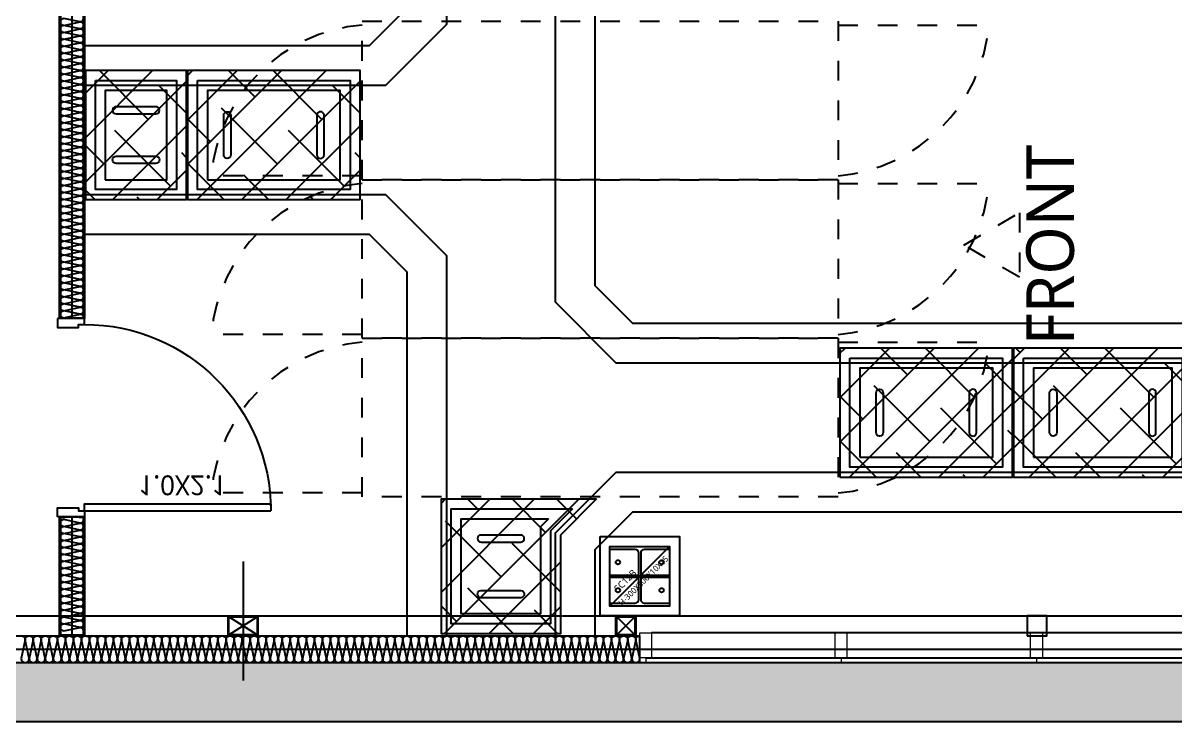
# Model space of a CAD drawing. Header units: millimetres. Extents: x 9 to 147, y 4 to 115.
# Drawn here: x 62.39 to 68.2, y 42.17 to 45.69 of the extents above; entities that cross this region are included whole.
import ezdxf
from ezdxf.enums import TextEntityAlignment as Align

# ---------------------------------------------------------------- set-up
doc = ezdxf.new("R2010")
doc.units = ezdxf.units.MM
doc.header["$LTSCALE"] = 200
doc.linetypes.add('XR-PLAN$0$CEN-GAUN', pattern=[32.2, 30, -1, 0.2, -1])
doc.linetypes.add('XR-PLAN$0$HIDDEN', pattern=[0.375, 0.25, -0.125])
doc.layers.get('DEFPOINTS').update_dxf_attribs({"color": 137})
doc.layers.add('AREA', color=30, linetype='Continuous', plot=False)
for name, color, linetype in [('XR-PLAN$0$09GIRDER', 252, 'Continuous'), ('XR-PLAN$0$AA-WAXM-FRAM', 252, 'Continuous'), ('XR-PLAN$0$CEN', 252, 'XR-PLAN$0$CEN-GAUN'), ('XR-PLAN$0$DOOR', 252, 'Continuous'), ('XR-PLAN$0$DOOR-OPEN', 252, 'Continuous'), ('XR-PLAN$0$ELE-4', 252, 'Continuous'), ('XR-PLAN$0$ELE-5', 252, 'Continuous'), ('XR-PLAN$0$ELE-6', 252, 'Continuous'), ('XR-PLAN$0$ELE-7', 252, 'Continuous'), ('XR-PLAN$0$ELE-8', 252, 'Continuous'), ('XR-PLAN$0$ETC-8', 252, 'Continuous'), ('XR-PLAN$0$HAT', 252, 'Continuous'), ('XR-PLAN$0$HAT-BRICK', 252, 'Continuous'), ('XR-PLAN$0$HAT-INS', 252, 'Continuous'), ('XR-PLAN$0$Panel', 252, 'Continuous'), ('XR-PLAN$0$STEEL BASE', 252, 'Continuous'), ('XR-PLAN$0$WIN-ELE', 252, 'Continuous'), ('XR-PLAN$0$WIN-GLASS', 252, 'Continuous'), ('XR-PLAN$0$메탈판넬-2', 252, 'Continuous'), ('XR-PLAN$0$방화', 252, 'Continuous'), ('XR-PLAN$0$수배전반', 252, 'XR-PLAN$0$HIDDEN'), ('XR-PLAN$0$장비', 252, 'XR-PLAN$0$HIDDEN')]:
    doc.layers.add(name, color=color, linetype=linetype)
doc.layers.add('XR-PLAN$0$WIN', color=252, linetype='Continuous', lineweight=0)
doc.styles.add('XR-PLAN$0$GHS', font='MALGUN_0.TTF')
doc.styles.add('XR-PLAN$0$스타일1', font='MALGUN_0.TTF')

# ---------------------------------------------------------------- blocks, each defined once
blk = doc.blocks.new('XR-PLAN$0$전기트렌치')
at = {"layer": 'XR-PLAN$0$HAT'}
h = blk.add_hatch(dxfattribs=at)
h.set_pattern_fill('ANSI38', color=256, scale=50)
h.set_pattern_definition([(45, (-47996.18, -61773.58), (-112.2532, 112.2532), []), (135, (-47996.18, -61773.58), (-336.7596, 112.2532), [396.875, -238.125])])
h.paths.add_polyline_path([(-8034.7, -9725), (-8544.7, -9725), (-8544.7, -10375), (-8034.7, -10375)])
h = blk.add_hatch(dxfattribs=at)
h.set_pattern_fill('ANSI38', color=256, scale=50)
h.set_pattern_definition([(45, (-47121.18, -61773.58), (-112.2532, 112.2532), []), (135, (-47121.18, -61773.58), (-336.7596, 112.2532), [396.875, -238.125])])
h.paths.add_polyline_path([(-7159.7, -9725), (-8029.7, -9725), (-8029.7, -10375), (-7159.7, -10375)])
h = blk.add_hatch(dxfattribs=at)
h.set_pattern_fill('ANSI38', color=256, scale=50)
h.set_pattern_definition([(45, (-43831.72, -63173.58), (-112.2532, 112.2532), []), (135, (-43831.72, -63173.58), (-336.7596, 112.2532), [396.875, -238.125])])
h.paths.add_polyline_path([(-3870.3, -11125), (-4740.3, -11125), (-4740.3, -11775), (-3870.3, -11775)])
h = blk.add_hatch(dxfattribs=at)
h.set_pattern_fill('ANSI38', color=256, scale=50)
h.set_pattern_definition([(45, (-42926.72, -63173.58), (-112.2532, 112.2532), []), (135, (-42926.72, -63173.58), (-336.7596, 112.2532), [396.875, -238.125])])
h.paths.add_polyline_path([(-2965.3, -11125), (-3865.3, -11125), (-3865.3, -11775), (-2965.3, -11775)])
h = blk.add_hatch(dxfattribs=at)
h.set_pattern_fill('ANSI38', color=256, scale=50)
h.set_pattern_definition([(45, (-71250, -46457.04), (-112.2532, 112.2532), []), (135, (-71250, -46457.04), (-336.7596, 112.2532), [396.875, -238.125])])
h.paths.add_polyline_path([(-6150, -12067.2), (-5967.8, -11885), (-6750, -11885), (-6750, -12565), (-6150, -12565)])
at = {"layer": 'XR-PLAN$0$ELE-5'}
for points in [[(-8544.7, -10375), (-8034.7, -10375), (-8034.7, -9725), (-8544.7, -9725)], [(-8029.7, -10375), (-7159.7, -10375), (-7159.7, -9725), (-8029.7, -9725)], [(-4740.3, -11775), (-3870.3, -11775), (-3870.3, -11125), (-4740.3, -11125)], [(-3865.3, -11775), (-2965.3, -11775), (-2965.3, -11125), (-3865.3, -11125)], [(-5967.8, -11885), (-6150, -12067.2), (-6150, -12565), (-6750, -12565), (-6750, -11885)]]:
    blk.add_lwpolyline(points, close=True, dxfattribs=at)
at = {"layer": 'XR-PLAN$0$ELE-6', "ltscale": 0.5}
for points in [[(-8494.7, -9775), (-8084.7, -9775), (-8084.7, -10325), (-8494.7, -10325)], [(-7979.7, -9775), (-7209.7, -9775), (-7209.7, -10325), (-7979.7, -10325)], [(-8444.7, -10275), (-8134.7, -10275), (-8134.7, -9825), (-8444.7, -9825)], [(-7929.7, -10275), (-7259.7, -10275), (-7259.7, -9825), (-7929.7, -9825)], [(-4690.3, -11175), (-3920.3, -11175), (-3920.3, -11725), (-4690.3, -11725)], [(-3815.3, -11175), (-3015.3, -11175), (-3015.3, -11725), (-3815.3, -11725)], [(-4640.3, -11675), (-3970.3, -11675), (-3970.3, -11225), (-4640.3, -11225)], [(-3765.3, -11675), (-3065.3, -11675), (-3065.3, -11225), (-3765.3, -11225)], [(-6088.5, -11935), (-6200, -12046.5), (-6200, -12515), (-6700, -12515), (-6700, -11935)], [(-6209.2, -11985), (-6250, -12025.8), (-6250, -12465), (-6650, -12465), (-6650, -11985)]]:
    blk.add_lwpolyline(points, close=True, dxfattribs=at)
at = {"layer": 'XR-PLAN$0$ELE-6'}
for points in [[(-8189.7, -9907), (-8389.7, -9907, 1), (-8389.7, -9943), (-8189.7, -9943, 1)], [(-7847.7, -10150), (-7847.7, -9950, -1), (-7811.7, -9950), (-7811.7, -10150, -1)], [(-7341.7, -10150), (-7341.7, -9950, 1), (-7377.7, -9950), (-7377.7, -10150, 1)], [(-8189.7, -10193), (-8389.7, -10193, -1), (-8389.7, -10157), (-8189.7, -10157, -1)], [(-4558.3, -11550), (-4558.3, -11350, -1), (-4522.3, -11350), (-4522.3, -11550, -1)], [(-4052.3, -11550), (-4052.3, -11350, 1), (-4088.3, -11350), (-4088.3, -11550, 1)], [(-3683.3, -11550), (-3683.3, -11350, -1), (-3647.3, -11350), (-3647.3, -11550, -1)], [(-3147.3, -11550), (-3147.3, -11350, 1), (-3183.3, -11350), (-3183.3, -11550, 1)], [(-6350, -12067), (-6550, -12067, 1), (-6550, -12103), (-6350, -12103, 1)], [(-6350, -12383), (-6550, -12383, -1), (-6550, -12347), (-6350, -12347, -1)]]:
    blk.add_lwpolyline(points, format="xyb", close=True, dxfattribs=at)
at = {"layer": 'XR-PLAN$0$ELE-7'}
for points in [[(-200, -200), (-6725, -200), (-6725, -9493.2), (-7031.8, -9800), (-8550, -9800), (-8550, -10350), (-7031.8, -10350), (-6725, -10656.8), (-6725, -12575), (-6175, -12575), (-6175, -12056.8), (-5868.2, -11750), (-200, -11750), (-200, -9956.8), (106.8, -9650), (1250, -9650), (1250, -9100), (106.8, -9100), (-200, -8793.2)], [(-1056.8, -750), (-750, -1056.8), (-750, -10893.2), (-1056.8, -11200), (-5868.2, -11200), (-6175, -10893.2), (-6175, -1056.8), (-5868.2, -750)]]:
    blk.add_lwpolyline(points, close=True, dxfattribs=at)
at = {"layer": 'XR-PLAN$0$ETC-8'}
for points in [[(0, 0), (-6925, 0), (-6925, -9410.3), (-7114.7, -9600), (-8550, -9600), (-8550, -10550), (-7114.7, -10550), (-6925, -10739.7), (-6925, -12575), (-5975, -12575), (-5975, -12139.7), (-5785.3, -11950), (0, -11950), (0, -10039.7), (189.7, -9850), (1250, -9850), (1250, -8900), (189.7, -8900), (0, -8710.3)], [(-1139.7, -950), (-950, -1139.7), (-950, -10810.3), (-1139.7, -11000), (-5785.3, -11000), (-5975, -10810.3), (-5975, -1139.7), (-5785.3, -950)]]:
    blk.add_lwpolyline(points, close=True, dxfattribs=at)
blk = doc.blocks.new('*U84')
at = {"layer": 'XR-PLAN$0$HAT-INS'}
for points in [[(-37937, 0, -0.414214), (-37952, 15), (-37937, 85, 1), (-37967, 85), (-37952, 15, -0.414214), (-37967, 0, 0.414214)], [(-37907, 0, -0.414214), (-37922, 15), (-37907, 85, 1), (-37937, 85), (-37922, 15, -0.414214), (-37937, 0, 0.414214)], [(-37877, 0, -0.414214), (-37892, 15), (-37877, 85, 1), (-37907, 85), (-37892, 15, -0.414214), (-37907, 0, 0.414214)], [(-37847, 0, -0.414214), (-37862, 15), (-37847, 85, 1), (-37877, 85), (-37862, 15, -0.414214), (-37877, 0, 0.414214)], [(-37817, 0, -0.414214), (-37832, 15), (-37817, 85, 1), (-37847, 85), (-37832, 15, -0.414214), (-37847, 0, 0.414214)], [(-37787, 0, -0.414214), (-37802, 15), (-37787, 85, 1), (-37817, 85), (-37802, 15, -0.414214), (-37817, 0, 0.414214)], [(-37757, 0, -0.414214), (-37772, 15), (-37757, 85, 1), (-37787, 85), (-37772, 15, -0.414214), (-37787, 0, 0.414214)], [(-37727, 0, -0.414214), (-37742, 15), (-37727, 85, 1), (-37757, 85), (-37742, 15, -0.414214), (-37757, 0, 0.414214)], [(-37697, 0, -0.414214), (-37712, 15), (-37697, 85, 1), (-37727, 85), (-37712, 15, -0.414214), (-37727, 0, 0.414214)], [(-37667, 0, -0.414214), (-37682, 15), (-37667, 85, 1), (-37697, 85), (-37682, 15, -0.414214), (-37697, 0, 0.414214)], [(-37637, 0, -0.414214), (-37652, 15), (-37637, 85, 1), (-37667, 85), (-37652, 15, -0.414214), (-37667, 0, 0.414214)], [(-37607, 0, -0.414214), (-37622, 15), (-37607, 85, 1), (-37637, 85), (-37622, 15, -0.414214), (-37637, 0, 0.414214)], [(-37577, 0, -0.414214), (-37592, 15), (-37577, 85, 1), (-37607, 85), (-37592, 15, -0.414214), (-37607, 0, 0.414214)], [(-37547, 0, -0.414214), (-37562, 15), (-37547, 85, 1), (-37577, 85), (-37562, 15, -0.414214), (-37577, 0, 0.414214)], [(-37517, 0, -0.414214), (-37532, 15), (-37517, 85, 1), (-37547, 85), (-37532, 15, -0.414214), (-37547, 0, 0.414214)], [(-37487, 0, -0.414214), (-37502, 15), (-37487, 85, 1), (-37517, 85), (-37502, 15, -0.414214), (-37517, 0, 0.414214)], [(-37457, 0, -0.414214), (-37472, 15), (-37457, 85, 1), (-37487, 85), (-37472, 15, -0.414214), (-37487, 0, 0.414214)], [(-37427, 0, -0.414214), (-37442, 15), (-37427, 85, 1), (-37457, 85), (-37442, 15, -0.414214), (-37457, 0, 0.414214)], [(-37397, 0, -0.414214), (-37412, 15), (-37397, 85, 1), (-37427, 85), (-37412, 15, -0.414214), (-37427, 0, 0.414214)], [(-37367, 0, -0.414214), (-37382, 15), (-37367, 85, 1), (-37397, 85), (-37382, 15, -0.414214), (-37397, 0, 0.414214)], [(-37337, 0, -0.414214), (-37352, 15), (-37337, 85, 1), (-37367, 85), (-37352, 15, -0.414214), (-37367, 0, 0.414214)], [(-37307, 0, -0.414214), (-37322, 15), (-37307, 85, 1), (-37337, 85), (-37322, 15, -0.414214), (-37337, 0, 0.414214)], [(-37277, 0, -0.414214), (-37292, 15), (-37277, 85, 1), (-37307, 85), (-37292, 15, -0.414214), (-37307, 0, 0.414214)], [(-37247, 0, -0.414214), (-37262, 15), (-37247, 85, 1), (-37277, 85), (-37262, 15, -0.414214), (-37277, 0, 0.414214)], [(-37217, 0, -0.414214), (-37232, 15), (-37217, 85, 1), (-37247, 85), (-37232, 15, -0.414214), (-37247, 0, 0.414214)], [(-37187, 0, -0.414214), (-37202, 15), (-37187, 85, 1), (-37217, 85), (-37202, 15, -0.414214), (-37217, 0, 0.414214)], [(-37157, 0, -0.414214), (-37172, 15), (-37157, 85, 1), (-37187, 85), (-37172, 15, -0.414214), (-37187, 0, 0.414214)], [(-37127, 0, -0.414214), (-37142, 15), (-37127, 85, 1), (-37157, 85), (-37142, 15, -0.414214), (-37157, 0, 0.414214)], [(-37097, 0, -0.414214), (-37112, 15), (-37097, 85, 1), (-37127, 85), (-37112, 15, -0.414214), (-37127, 0, 0.414214)], [(-37067, 0, -0.414214), (-37082, 15), (-37067, 85, 1), (-37097, 85), (-37082, 15, -0.414214), (-37097, 0, 0.414214)], [(-37037, 0, -0.414214), (-37052, 15), (-37037, 85, 1), (-37067, 85), (-37052, 15, -0.414214), (-37067, 0, 0.414214)], [(-37007, 0, -0.414214), (-37022, 15), (-37007, 85, 1), (-37037, 85), (-37022, 15, -0.414214), (-37037, 0, 0.414214)], [(-36977, 0, -0.414214), (-36992, 15), (-36977, 85, 1), (-37007, 85), (-36992, 15, -0.414214), (-37007, 0, 0.414214)], [(-36947, 0, -0.414214), (-36962, 15), (-36947, 85, 1), (-36977, 85), (-36962, 15, -0.414214), (-36977, 0, 0.414214)], [(-36917, 0, -0.414214), (-36932, 15), (-36917, 85, 1), (-36947, 85), (-36932, 15, -0.414214), (-36947, 0, 0.414214)], [(-36887, 0, -0.414214), (-36902, 15), (-36887, 85, 1), (-36917, 85), (-36902, 15, -0.414214), (-36917, 0, 0.414214)], [(-36857, 0, -0.414214), (-36872, 15), (-36857, 85, 1), (-36887, 85), (-36872, 15, -0.414214), (-36887, 0, 0.414214)], [(-36827, 0, -0.414214), (-36842, 15), (-36827, 85, 1), (-36857, 85), (-36842, 15, -0.414214), (-36857, 0, 0.414214)], [(-36797, 0, -0.414214), (-36812, 15), (-36797, 85, 1), (-36827, 85), (-36812, 15, -0.414214), (-36827, 0, 0.414214)], [(-36767, 0, -0.414214), (-36782, 15), (-36767, 85, 1), (-36797, 85), (-36782, 15, -0.414214), (-36797, 0, 0.414214)], [(-36737, 0, -0.414214), (-36752, 15), (-36737, 85, 1), (-36767, 85), (-36752, 15, -0.414214), (-36767, 0, 0.414214)], [(-36707, 0, -0.414214), (-36722, 15), (-36707, 85, 1), (-36737, 85), (-36722, 15, -0.414214), (-36737, 0, 0.414214)], [(-36677, 0, -0.414214), (-36692, 15), (-36677, 85, 1), (-36707, 85), (-36692, 15, -0.414214), (-36707, 0, 0.414214)], [(-36647, 0, -0.414214), (-36662, 15), (-36647, 85, 1), (-36677, 85), (-36662, 15, -0.414214), (-36677, 0, 0.414214)], [(-36617, 0, -0.414214), (-36632, 15), (-36617, 85, 1), (-36647, 85), (-36632, 15, -0.414214), (-36647, 0, 0.414214)], [(-36587, 0, -0.414214), (-36602, 15), (-36587, 85, 1), (-36617, 85), (-36602, 15, -0.414214), (-36617, 0, 0.414214)], [(-36557, 0, -0.414214), (-36572, 15), (-36557, 85, 1), (-36587, 85), (-36572, 15, -0.414214), (-36587, 0, 0.414214)], [(-36527, 0, -0.414214), (-36542, 15), (-36527, 85, 1), (-36557, 85), (-36542, 15, -0.414214), (-36557, 0, 0.414214)], [(-36497, 0, -0.414214), (-36512, 15), (-36497, 85, 1), (-36527, 85), (-36512, 15, -0.414214), (-36527, 0, 0.414214)], [(-36467, 0, -0.414214), (-36482, 15), (-36467, 85, 1), (-36497, 85), (-36482, 15, -0.414214), (-36497, 0, 0.414214)], [(-36437, 0, -0.414214), (-36452, 15), (-36437, 85, 1), (-36467, 85), (-36452, 15, -0.414214), (-36467, 0, 0.414214)], [(-36407, 0, -0.414214), (-36422, 15), (-36407, 85, 1), (-36437, 85), (-36422, 15, -0.414214), (-36437, 0, 0.414214)], [(-36377, 0, -0.414214), (-36392, 15), (-36377, 85, 1), (-36407, 85), (-36392, 15, -0.414214), (-36407, 0, 0.414214)], [(-36347, 0, -0.414214), (-36362, 15), (-36347, 85, 1), (-36377, 85), (-36362, 15, -0.414214), (-36377, 0, 0.414214)], [(-36317, 0, -0.414214), (-36332, 15), (-36317, 85, 1), (-36347, 85), (-36332, 15, -0.414214), (-36347, 0, 0.414214)], [(-36287, 0, -0.414214), (-36302, 15), (-36287, 85, 1), (-36317, 85), (-36302, 15, -0.414214), (-36317, 0, 0.414214)], [(-36257, 0, -0.414214), (-36272, 15), (-36257, 85, 1), (-36287, 85), (-36272, 15, -0.414214), (-36287, 0, 0.414214)], [(-36227, 0, -0.414214), (-36242, 15), (-36227, 85, 1), (-36257, 85), (-36242, 15, -0.414214), (-36257, 0, 0.414214)], [(-36197, 0, -0.414214), (-36212, 15), (-36197, 85, 1), (-36227, 85), (-36212, 15, -0.414214), (-36227, 0, 0.414214)], [(-36167, 0, -0.414214), (-36182, 15), (-36167, 85, 1), (-36197, 85), (-36182, 15, -0.414214), (-36197, 0, 0.414214)], [(-36137, 0, -0.414214), (-36152, 15), (-36137, 85, 1), (-36167, 85), (-36152, 15, -0.414214), (-36167, 0, 0.414214)], [(-36107, 0, -0.414214), (-36122, 15), (-36107, 85, 1), (-36137, 85), (-36122, 15, -0.414214), (-36137, 0, 0.414214)], [(-36077, 0, -0.414214), (-36092, 15), (-36077, 85, 1), (-36107, 85), (-36092, 15, -0.414214), (-36107, 0, 0.414214)], [(-36047, 0, -0.414214), (-36062, 15), (-36047, 85, 1), (-36077, 85), (-36062, 15, -0.414214), (-36077, 0, 0.414214)], [(-36017, 0, -0.414214), (-36032, 15), (-36017, 85, 1), (-36047, 85), (-36032, 15, -0.414214), (-36047, 0, 0.414214)], [(-35987, 0, -0.414214), (-36002, 15), (-35987, 85, 1), (-36017, 85), (-36002, 15, -0.414214), (-36017, 0, 0.414214)], [(-35957, 0, -0.414214), (-35972, 15), (-35957, 85, 1), (-35987, 85), (-35972, 15, -0.414214), (-35987, 0, 0.414214)], [(-35927, 0, -0.414214), (-35942, 15), (-35927, 85, 1), (-35957, 85), (-35942, 15, -0.414214), (-35957, 0, 0.414214)], [(-35897, 0, -0.414214), (-35912, 15), (-35897, 85, 1), (-35927, 85), (-35912, 15, -0.414214), (-35927, 0, 0.414214)], [(-35867, 0, -0.414214), (-35882, 15), (-35867, 85, 1), (-35897, 85), (-35882, 15, -0.414214), (-35897, 0, 0.414214)], [(-35837, 0, -0.414214), (-35852, 15), (-35837, 85, 1), (-35867, 85), (-35852, 15, -0.414214), (-35867, 0, 0.414214)], [(-35807, 0, -0.414214), (-35822, 15), (-35807, 85, 1), (-35837, 85), (-35822, 15, -0.414214), (-35837, 0, 0.414214)], [(-35777, 0, -0.414214), (-35792, 15), (-35777, 85, 1), (-35807, 85), (-35792, 15, -0.414214), (-35807, 0, 0.414214)], [(-35747, 0, -0.414214), (-35762, 15), (-35747, 85, 1), (-35777, 85), (-35762, 15, -0.414214), (-35777, 0, 0.414214)], [(-35717, 0, -0.414214), (-35732, 15), (-35717, 85, 1), (-35747, 85), (-35732, 15, -0.414214), (-35747, 0, 0.414214)], [(-35687, 0, -0.414214), (-35702, 15), (-35687, 85, 1), (-35717, 85), (-35702, 15, -0.414214), (-35717, 0, 0.414214)], [(-35657, 0, -0.414214), (-35672, 15), (-35657, 85, 1), (-35687, 85), (-35672, 15, -0.414214), (-35687, 0, 0.414214)]]:
    blk.add_lwpolyline(points, format="xyb", dxfattribs=at)
blk = doc.blocks.new('*U119')
at = {"layer": 'XR-PLAN$0$HAT-INS'}
for points in [[(-8821.975315, 0, -0.4142135624), (-8836.975315, 15), (-8821.975315, 85, 1), (-8851.975315, 85), (-8836.975315, 15, -0.4142135624), (-8851.975315, 0, 0.4142135624)], [(-8791.975315, 0, -0.4142135624), (-8806.975315, 15), (-8791.975315, 85, 1), (-8821.975315, 85), (-8806.975315, 15, -0.4142135624), (-8821.975315, 0, 0.4142135624)], [(-8761.975315, 0, -0.4142135624), (-8776.975315, 15), (-8761.975315, 85, 1), (-8791.975315, 85), (-8776.975315, 15, -0.4142135624), (-8791.975315, 0, 0.4142135624)], [(-8731.975315, 0, -0.4142135624), (-8746.975315, 15), (-8731.975315, 85, 1), (-8761.975315, 85), (-8746.975315, 15, -0.4142135624), (-8761.975315, 0, 0.4142135624)], [(-8701.975315, 0, -0.4142135624), (-8716.975315, 15), (-8701.975315, 85, 1), (-8731.975315, 85), (-8716.975315, 15, -0.4142135624), (-8731.975315, 0, 0.4142135624)], [(-8671.975315, 0, -0.4142135624), (-8686.975315, 15), (-8671.975315, 85, 1), (-8701.975315, 85), (-8686.975315, 15, -0.4142135624), (-8701.975315, 0, 0.4142135624)], [(-8641.975315, 0, -0.4142135624), (-8656.975315, 15), (-8641.975315, 85, 1), (-8671.975315, 85), (-8656.975315, 15, -0.4142135624), (-8671.975315, 0, 0.4142135624)], [(-8611.975315, 0, -0.4142135624), (-8626.975315, 15), (-8611.975315, 85, 1), (-8641.975315, 85), (-8626.975315, 15, -0.4142135624), (-8641.975315, 0, 0.4142135624)], [(-8581.975315, 0, -0.4142135624), (-8596.975315, 15), (-8581.975315, 85, 1), (-8611.975315, 85), (-8596.975315, 15, -0.4142135624), (-8611.975315, 0, 0.4142135624)], [(-8551.975315, 0, -0.4142135624), (-8566.975315, 15), (-8551.975315, 85, 1), (-8581.975315, 85), (-8566.975315, 15, -0.4142135624), (-8581.975315, 0, 0.4142135624)], [(-8521.975315, 0, -0.4142135624), (-8536.975315, 15), (-8521.975315, 85, 1), (-8551.975315, 85), (-8536.975315, 15, -0.4142135624), (-8551.975315, 0, 0.4142135624)], [(-8491.975315, 0, -0.4142135624), (-8506.975315, 15), (-8491.975315, 85, 1), (-8521.975315, 85), (-8506.975315, 15, -0.4142135624), (-8521.975315, 0, 0.4142135624)], [(-8461.975315, 0, -0.4142135624), (-8476.975315, 15), (-8461.975315, 85, 1), (-8491.975315, 85), (-8476.975315, 15, -0.4142135624), (-8491.975315, 0, 0.4142135624)], [(-8431.975315, 0, -0.4142135624), (-8446.975315, 15), (-8431.975315, 85, 1), (-8461.975315, 85), (-8446.975315, 15, -0.4142135624), (-8461.975315, 0, 0.4142135624)], [(-8401.975315, 0, -0.4142135624), (-8416.975315, 15), (-8401.975315, 85, 1), (-8431.975315, 85), (-8416.975315, 15, -0.4142135624), (-8431.975315, 0, 0.4142135624)], [(-8371.975315, 0, -0.4142135624), (-8386.975315, 15), (-8371.975315, 85, 1), (-8401.975315, 85), (-8386.975315, 15, -0.4142135624), (-8401.975315, 0, 0.4142135624)], [(-8341.975315, 0, -0.4142135624), (-8356.975315, 15), (-8341.975315, 85, 1), (-8371.975315, 85), (-8356.975315, 15, -0.4142135624), (-8371.975315, 0, 0.4142135624)], [(-8311.975315, 0, -0.4142135624), (-8326.975315, 15), (-8311.975315, 85, 1), (-8341.975315, 85), (-8326.975315, 15, -0.4142135624), (-8341.975315, 0, 0.4142135624)], [(-8281.975315, 0, -0.4142135624), (-8296.975315, 15), (-8281.975315, 85, 1), (-8311.975315, 85), (-8296.975315, 15, -0.4142135624), (-8311.975315, 0, 0.4142135624)], [(-8251.975315, 0, -0.4142135624), (-8266.975315, 15), (-8251.975315, 85, 1), (-8281.975315, 85), (-8266.975315, 15, -0.4142135624), (-8281.975315, 0, 0.4142135624)], [(-8221.975315, 0, -0.4142135624), (-8236.975315, 15), (-8221.975315, 85, 1), (-8251.975315, 85), (-8236.975315, 15, -0.4142135624), (-8251.975315, 0, 0.4142135624)], [(-8191.975315, 0, -0.4142135624), (-8206.975315, 15), (-8191.975315, 85, 1), (-8221.975315, 85), (-8206.975315, 15, -0.4142135624), (-8221.975315, 0, 0.4142135624)], [(-8161.975315, 0, -0.4142135624), (-8176.975315, 15), (-8161.975315, 85, 1), (-8191.975315, 85), (-8176.975315, 15, -0.4142135624), (-8191.975315, 0, 0.4142135624)], [(-8131.975315, 0, -0.4142135624), (-8146.975315, 15), (-8131.975315, 85, 1), (-8161.975315, 85), (-8146.975315, 15, -0.4142135624), (-8161.975315, 0, 0.4142135624)], [(-8101.975315, 0, -0.4142135624), (-8116.975315, 15), (-8101.975315, 85, 1), (-8131.975315, 85), (-8116.975315, 15, -0.4142135624), (-8131.975315, 0, 0.4142135624)], [(-8071.975315, 0, -0.4142135624), (-8086.975315, 15), (-8071.975315, 85, 1), (-8101.975315, 85), (-8086.975315, 15, -0.4142135624), (-8101.975315, 0, 0.4142135624)], [(-8041.975315, 0, -0.4142135624), (-8056.975315, 15), (-8041.975315, 85, 1), (-8071.975315, 85), (-8056.975315, 15, -0.4142135624), (-8071.975315, 0, 0.4142135624)], [(-8011.975315, 0, -0.4142135624), (-8026.975315, 15), (-8011.975315, 85, 1), (-8041.975315, 85), (-8026.975315, 15, -0.4142135624), (-8041.975315, 0, 0.4142135624)], [(-7981.975315, 0, -0.4142135624), (-7996.975315, 15), (-7981.975315, 85, 1), (-8011.975315, 85), (-7996.975315, 15, -0.4142135624), (-8011.975315, 0, 0.4142135624)], [(-7951.975315, 0, -0.4142135624), (-7966.975315, 15), (-7951.975315, 85, 1), (-7981.975315, 85), (-7966.975315, 15, -0.4142135624), (-7981.975315, 0, 0.4142135624)], [(-7921.975315, 0, -0.4142135624), (-7936.975315, 15), (-7921.975315, 85, 1), (-7951.975315, 85), (-7936.975315, 15, -0.4142135624), (-7951.975315, 0, 0.4142135624)], [(-7891.975315, 0, -0.4142135624), (-7906.975315, 15), (-7891.975315, 85, 1), (-7921.975315, 85), (-7906.975315, 15, -0.4142135624), (-7921.975315, 0, 0.4142135624)], [(-7861.975315, 0, -0.4142135624), (-7876.975315, 15), (-7861.975315, 85, 1), (-7891.975315, 85), (-7876.975315, 15, -0.4142135624), (-7891.975315, 0, 0.4142135624)], [(-7831.975315, 0, -0.4142135624), (-7846.975315, 15), (-7831.975315, 85, 1), (-7861.975315, 85), (-7846.975315, 15, -0.4142135624), (-7861.975315, 0, 0.4142135624)], [(-7801.975315, 0, -0.4142135624), (-7816.975315, 15), (-7801.975315, 85, 1), (-7831.975315, 85), (-7816.975315, 15, -0.4142135624), (-7831.975315, 0, 0.4142135624)], [(-7771.975315, 0, -0.4142135624), (-7786.975315, 15), (-7771.975315, 85, 1), (-7801.975315, 85), (-7786.975315, 15, -0.4142135624), (-7801.975315, 0, 0.4142135624)], [(-7741.975315, 0, -0.4142135624), (-7756.975315, 15), (-7741.975315, 85, 1), (-7771.975315, 85), (-7756.975315, 15, -0.4142135624), (-7771.975315, 0, 0.4142135624)], [(-7711.975315, 0, -0.4142135624), (-7726.975315, 15), (-7711.975315, 85, 1), (-7741.975315, 85), (-7726.975315, 15, -0.4142135624), (-7741.975315, 0, 0.4142135624)], [(-7681.975315, 0, -0.4142135624), (-7696.975315, 15), (-7681.975315, 85, 1), (-7711.975315, 85), (-7696.975315, 15, -0.4142135624), (-7711.975315, 0, 0.4142135624)], [(-7651.975315, 0, -0.4142135624), (-7666.975315, 15), (-7651.975315, 85, 1), (-7681.975315, 85), (-7666.975315, 15, -0.4142135624), (-7681.975315, 0, 0.4142135624)], [(-7621.975315, 0, -0.4142135624), (-7636.975315, 15), (-7621.975315, 85, 1), (-7651.975315, 85), (-7636.975315, 15, -0.4142135624), (-7651.975315, 0, 0.4142135624)], [(-7591.975315, 0, -0.4142135624), (-7606.975315, 15), (-7591.975315, 85, 1), (-7621.975315, 85), (-7606.975315, 15, -0.4142135624), (-7621.975315, 0, 0.4142135624)], [(-7561.975315, 0, -0.4142135624), (-7576.975315, 15), (-7561.975315, 85, 1), (-7591.975315, 85), (-7576.975315, 15, -0.4142135624), (-7591.975315, 0, 0.4142135624)]]:
    blk.add_lwpolyline(points, format="xyb", dxfattribs=at)
blk = doc.blocks.new('*U120')
at = {"layer": 'XR-PLAN$0$HAT-INS'}
for points in [[(-8821.975315, 0, -0.4142135624), (-8836.975315, 15), (-8821.975315, 85, 1), (-8851.975315, 85), (-8836.975315, 15, -0.4142135624), (-8851.975315, 0, 0.4142135624)], [(-8791.975315, 0, -0.4142135624), (-8806.975315, 15), (-8791.975315, 85, 1), (-8821.975315, 85), (-8806.975315, 15, -0.4142135624), (-8821.975315, 0, 0.4142135624)], [(-8761.975315, 0, -0.4142135624), (-8776.975315, 15), (-8761.975315, 85, 1), (-8791.975315, 85), (-8776.975315, 15, -0.4142135624), (-8791.975315, 0, 0.4142135624)], [(-8731.975315, 0, -0.4142135624), (-8746.975315, 15), (-8731.975315, 85, 1), (-8761.975315, 85), (-8746.975315, 15, -0.4142135624), (-8761.975315, 0, 0.4142135624)], [(-8701.975315, 0, -0.4142135624), (-8716.975315, 15), (-8701.975315, 85, 1), (-8731.975315, 85), (-8716.975315, 15, -0.4142135624), (-8731.975315, 0, 0.4142135624)], [(-8671.975315, 0, -0.4142135624), (-8686.975315, 15), (-8671.975315, 85, 1), (-8701.975315, 85), (-8686.975315, 15, -0.4142135624), (-8701.975315, 0, 0.4142135624)], [(-8641.975315, 0, -0.4142135624), (-8656.975315, 15), (-8641.975315, 85, 1), (-8671.975315, 85), (-8656.975315, 15, -0.4142135624), (-8671.975315, 0, 0.4142135624)], [(-8611.975315, 0, -0.4142135624), (-8626.975315, 15), (-8611.975315, 85, 1), (-8641.975315, 85), (-8626.975315, 15, -0.4142135624), (-8641.975315, 0, 0.4142135624)], [(-8581.975315, 0, -0.4142135624), (-8596.975315, 15), (-8581.975315, 85, 1), (-8611.975315, 85), (-8596.975315, 15, -0.4142135624), (-8611.975315, 0, 0.4142135624)], [(-8551.975315, 0, -0.4142135624), (-8566.975315, 15), (-8551.975315, 85, 1), (-8581.975315, 85), (-8566.975315, 15, -0.4142135624), (-8581.975315, 0, 0.4142135624)], [(-8521.975315, 0, -0.4142135624), (-8536.975315, 15), (-8521.975315, 85, 1), (-8551.975315, 85), (-8536.975315, 15, -0.4142135624), (-8551.975315, 0, 0.4142135624)], [(-8491.975315, 0, -0.4142135624), (-8506.975315, 15), (-8491.975315, 85, 1), (-8521.975315, 85), (-8506.975315, 15, -0.4142135624), (-8521.975315, 0, 0.4142135624)], [(-8461.975315, 0, -0.4142135624), (-8476.975315, 15), (-8461.975315, 85, 1), (-8491.975315, 85), (-8476.975315, 15, -0.4142135624), (-8491.975315, 0, 0.4142135624)], [(-8431.975315, 0, -0.4142135624), (-8446.975315, 15), (-8431.975315, 85, 1), (-8461.975315, 85), (-8446.975315, 15, -0.4142135624), (-8461.975315, 0, 0.4142135624)], [(-8401.975315, 0, -0.4142135624), (-8416.975315, 15), (-8401.975315, 85, 1), (-8431.975315, 85), (-8416.975315, 15, -0.4142135624), (-8431.975315, 0, 0.4142135624)], [(-8371.975315, 0, -0.4142135624), (-8386.975315, 15), (-8371.975315, 85, 1), (-8401.975315, 85), (-8386.975315, 15, -0.4142135624), (-8401.975315, 0, 0.4142135624)]]:
    blk.add_lwpolyline(points, format="xyb", dxfattribs=at)
blk = doc.blocks.new('XR-PLAN$0$D-1000')
at = {"layer": 'XR-PLAN$0$DOOR'}
blk.add_line((30, 125), (30, 1065), dxfattribs=at)
for points in [[(30, 125), (65, 125), (65, 1065), (30, 1065)], [(0, -10), (45, -10), (45, -10), (45, -10), (45, 95), (30, 95), (30, 125), (0, 125), (0, -10)], [(1000, -10), (955, -10), (955, -10), (955, -10), (955, 95), (970, 95), (970, 125), (1000, 125), (1000, -10)]]:
    blk.add_lwpolyline(points, dxfattribs=at)
at = {"layer": 'XR-PLAN$0$DOOR-OPEN'}
blk.add_arc((30, 125), 940, 0, 90, dxfattribs=at)
at = {"layer": 'DEFPOINTS', "style": 'XR-PLAN$0$스타일1'}
blk.add_text('1.0X2.1', height=100, rotation=90, dxfattribs=at).set_placement((208.7, 397.6))
blk = doc.blocks.new('XR-PLAN$0$SQ-PIPE-100X100X4.5TS')
at = {"layer": 'XR-PLAN$0$AA-WAXM-FRAM'}
for p, q in [((-71, 4), (71, 96)), ((71, 4), (-71, 96))]:
    blk.add_line(p, q, dxfattribs=at)
for points in [[(75, 0), (75, 100), (-75, 100), (-75, 0)], [(71, 4), (71, 96), (-71, 96), (-71, 4)]]:
    blk.add_lwpolyline(points, close=True, dxfattribs=at)
at = {"layer": 'XR-PLAN$0$방화'}
blk.add_lwpolyline([(0, 375), (0, -225)], dxfattribs=at)
blk = doc.blocks.new('XR-PLAN$0$SQ-PIPE-100X100X4.5TP')
at = {"layer": 'XR-PLAN$0$AA-WAXM-FRAM'}
for p, q in [((-96, 96), (-4, 4)), ((-4, 96), (-96, 4))]:
    blk.add_line(p, q, dxfattribs=at)
for points in [[(0, 100), (0, 0), (-100, 0), (-100, 100)], [(-4, 96), (-4, 4), (-96, 4), (-96, 96)]]:
    blk.add_lwpolyline(points, close=True, dxfattribs=at)
blk = doc.blocks.new('XR-PLAN$0$X-PIPE-1PL')
at = {"layer": 'XR-PLAN$0$ELE-8'}
blk.add_lwpolyline([(25953, -43300), (26053, -43300), (26053, -43200), (25953, -43200)], close=True, dxfattribs=at)
blk.add_blockref('XR-PLAN$0$SQ-PIPE-100X100X4.5TP', (23980, -43300))
at = {"layer": 'XR-PLAN$0$메탈판넬-2', "xscale": -1}
blk.add_blockref('XR-PLAN$0$SQ-PIPE-100X100X4.5TS', (22000, -43300), dxfattribs=at)
blk = doc.blocks.new('XR-PLAN$0$HIDDENBAR-EDG')
at = {"layer": 'XR-PLAN$0$WIN'}
for p, q in [((0, 126), (60, 126)), ((0, 0), (0, 126)), ((30, 126), (30, 150)), ((30, 150), (60, 150)), ((60, 150), (60, 0)), ((60, 0), (0, 0))]:
    blk.add_line(p, q, dxfattribs=at)
blk = doc.blocks.new('XR-PLAN$0$HIDDENBAR-CEN')
at = {"layer": 'XR-PLAN$0$WIN'}
blk.add_line((0, 126), (0, 150), dxfattribs=at)
blk.add_lwpolyline([(30, 0), (-30, 0), (-30, 126), (30, 126)], close=True, dxfattribs=at)
blk = doc.blocks.new('XR-PLAN$0$1층 창문-1')
at = {"layer": 'XR-PLAN$0$WIN-ELE'}
blk.add_line((69500, 42615), (65560, 42615), dxfattribs=at)
at = {"layer": 'XR-PLAN$0$WIN-GLASS', "ltscale": 2}
for p, q in [((65530, 42489), (69500, 42489)), ((65530, 42465), (69470, 42465))]:
    blk.add_line(p, q, dxfattribs=at)
at = {"layer": 'XR-PLAN$0$WIN', "linetype": 'Continuous', "rotation": 180}
for name, p in [('XR-PLAN$0$HIDDENBAR-EDG', (65560, 42615)), ('XR-PLAN$0$HIDDENBAR-CEN', (66515, 42614.4)), ('XR-PLAN$0$HIDDENBAR-CEN', (67500, 42614.4))]:
    blk.add_blockref(name, p, dxfattribs=at)
blk = doc.blocks.new('XR-PLAN$0$EL-FR')
at = {"layer": 'XR-PLAN$0$수배전반', "ltscale": 2}
for p, q in [((-5999.7, -10520), (-5239.7, -10520)), ((-8399.7, -11280), (-9159.7, -11280)), ((-5999.7, -11320), (-5239.7, -11320)), ((-8399.7, -12080), (-9159.7, -12080)), ((-5999.7, -12120), (-5239.7, -12120)), ((-8399.7, -12880), (-9159.7, -12880))]:
    blk.add_line(p, q, dxfattribs=at)
for points in [[(-5999.7, -11300), (-8399.7, -11300), (-8399.7, -10500), (-5999.7, -10500)], [(-5999.7, -12100), (-8399.7, -12100), (-8399.7, -11300), (-5999.7, -11300)], [(-5084.8, -11792.4), (-5366.7, -11629.6), (-5084.8, -11466.9)], [(-5999.7, -12900), (-8399.7, -12900), (-8399.7, -12100), (-5999.7, -12100)]]:
    blk.add_lwpolyline(points, close=True, dxfattribs=at)
for centre, start, end in [((-8328.7, -11351), 94.88242, 175.11758), ((-6070.7, -10449), 274.88242, 355.11758), ((-8328.7, -12151), 94.88242, 175.11758), ((-6070.7, -11249), 274.88242, 355.11758), ((-8328.7, -12951), 94.88242, 175.11758), ((-6070.7, -12049), 274.88242, 355.11758)]:
    blk.add_arc(centre, 834, start, end, dxfattribs=at)
at = {"layer": 'XR-PLAN$0$수배전반', "ltscale": 2, "style": 'XR-PLAN$0$GHS'}
blk.add_text('FRONT', height=240, rotation=90, dxfattribs=at).set_placement((-4931, -11629.6), align=Align.MIDDLE)
blk = doc.blocks.new('XR-PLAN$0$S-SC12B')
at = {"layer": 'DEFPOINTS'}
blk.add_line((-150, -150), (150, 150), dxfattribs=at)
blk.add_lwpolyline([(-150, 150), (150, 150), (150, -150), (-150, -150)], close=True, dxfattribs=at)
at = {"layer": 'XR-PLAN$0$09GIRDER'}
blk.add_lwpolyline([(-150, -150), (-150, -135), (-23, -135, 0.414214), (-5, -117), (-5, 117, 0.414214), (-23, 135), (-150, 135), (-150, 150), (150, 150), (150, 135), (23, 135, 0.414214), (5, 117), (5, -117, 0.414214), (23, -135), (150, -135), (150, -150)], format="xyb", close=True, dxfattribs=at)
at = {"layer": 'XR-PLAN$0$STEEL BASE'}
for points in [[(-200, 200), (200, 200), (200, -200), (-200, -200)], [(-150, 6), (-5, 6), (-5, -6), (-150, -6)], [(5, 6), (150, 6), (150, -6), (5, -6)]]:
    blk.add_lwpolyline(points, close=True, dxfattribs=at)
for centre in [(-110, 70.5), (110, 70.5), (-110, -70.5), (110, -70.5)]:
    blk.add_circle(centre, 11, dxfattribs=at)
at = {"layer": 'DEFPOINTS', "style": 'XR-PLAN$0$스타일1'}
blk.add_text('H-300X300X10X15', height=30, rotation=45, dxfattribs=at).set_placement((18.7, -22.5), align=Align.MIDDLE_CENTER)
blk.add_text('SC12B', height=35, rotation=45, dxfattribs=at).set_placement((-108.6, -82.9))
blk = doc.blocks.new('XR-PLAN$0$x-stu-1Fcol')
blk.add_blockref('XR-PLAN$0$S-SC12B', (24000, -43000))
blk = doc.blocks.new('XR-PLAN$0$지상1층 장비')
blk.add_blockref('XR-PLAN$0$EL-FR', (72500, 56200))

msp = doc.modelspace()

# ---------------------------------------------------------------- hatches: boundary and pattern name
at = {"layer": 'XR-PLAN$0$HAT-BRICK'}
h = msp.add_hatch(dxfattribs=at)
h.set_pattern_fill('GRAVEL', color=256, scale=0.01)
h.paths.add_polyline_path([(52.9, 42.4652), (72.9, 42.4652), (72.9, 42.1652), (52.9, 42.1652)])

# ---------------------------------------------------------------- linework, layer by layer
at = {"layer": 'AREA'}
msp.add_lwpolyline([(113.1675, 86.2675), (41.1325, 86.2675), (41.1325, 42.5327), (113.1675, 42.5327)], close=True, dxfattribs=at)
at = {"layer": 'XR-PLAN$0$AA-WAXM-FRAM'}
msp.add_line((53.17, 42.7), (72, 42.7), dxfattribs=at)
at = {"layer": 'XR-PLAN$0$CEN'}
for p, q in [((62.6375, 56.2), (62.6375, 44.2)), ((62.6375, 43.2), (62.6375, 42.6))]:
    msp.add_line(p, q, dxfattribs=at)
at = {"layer": 'XR-PLAN$0$ELE-6'}
for p, q in [((52.9, 42.6), (65.5, 42.6)), ((65.5, 42.465), (65.5, 42.6)), ((52.9, 42.465), (67, 42.465))]:
    msp.add_line(p, q, dxfattribs=at)
for points in [[(62.575, 56.2), (62.7, 56.2), (62.7, 44.2), (62.575, 44.2), (62.575, 56.2)], [(62.575, 43.2), (62.7, 43.2), (62.7, 42.6), (62.575, 42.6), (62.575, 43.2)]]:
    msp.add_lwpolyline(points, dxfattribs=at)
at = {"layer": 'XR-PLAN$0$ELE-7'}
msp.add_lwpolyline([(52.9, 42.4652), (72.9, 42.4652), (72.9, 42.1652), (52.9, 42.1652)], close=True, dxfattribs=at)
at = {"layer": 'XR-PLAN$0$Panel'}
for points in [[(62.6, 56.2), (62.6, 56.196), (62.579, 56.196), (62.579, 44.204), (62.696, 44.204), (62.696, 56.196), (62.675, 56.196), (62.675, 56.2)], [(62.6, 43.2), (62.6, 43.196), (62.579, 43.196), (62.579, 42.604), (62.696, 42.604), (62.696, 43.196), (62.675, 43.196), (62.675, 43.2)]]:
    msp.add_lwpolyline(points, dxfattribs=at)

# ---------------------------------------------------------------- block references
at = {"xscale": 0.001, "yscale": 0.001, "zscale": 0.001}
for name, p in [('XR-PLAN$0$X-PIPE-1PL', (41.5, 85.9)), ('XR-PLAN$0$x-stu-1Fcol', (41.5, 85.9)), ('XR-PLAN$0$전기트렌치', (71.25, 55.175)), ('XR-PLAN$0$EL-FR', (72.5, 56.2))]:
    msp.add_blockref(name, p, dxfattribs=at)
at = {"layer": 'XR-PLAN$0$DOOR', "xscale": -0.001, "yscale": 0.001, "zscale": 0.001, "rotation": 270}
msp.add_blockref('XR-PLAN$0$D-1000', (62.575, 43.2), dxfattribs=at)
at = {"layer": 'XR-PLAN$0$ELE-4', "xscale": 0.001, "yscale": 0.001, "zscale": 0.001}
msp.add_blockref('XR-PLAN$0$1층 창문-1', (0, 0), dxfattribs=at)
at = {"layer": 'XR-PLAN$0$HAT-INS'}
for name, p, xscale, yscale, zscale, rotation in [('*U119', (62.696, 54.5608), 0.00117, 0.00117, 0.00117, 90), ('*U120', (62.696, 52.9811), 0.00117, 0.00117, 0.00117, 90), ('*U84', (14.2445, 42.6), 0.00135, 0.00135, 0.00135, 180)]:
    msp.add_blockref(name, p, dxfattribs=dict(at, xscale=xscale, yscale=yscale, zscale=zscale, rotation=rotation))
at = {"layer": 'XR-PLAN$0$장비', "xscale": 0.001, "yscale": 0.001, "zscale": 0.001}
msp.add_blockref('XR-PLAN$0$지상1층 장비', (0, 0), dxfattribs=at)

doc.saveas('drawing.dxf')
